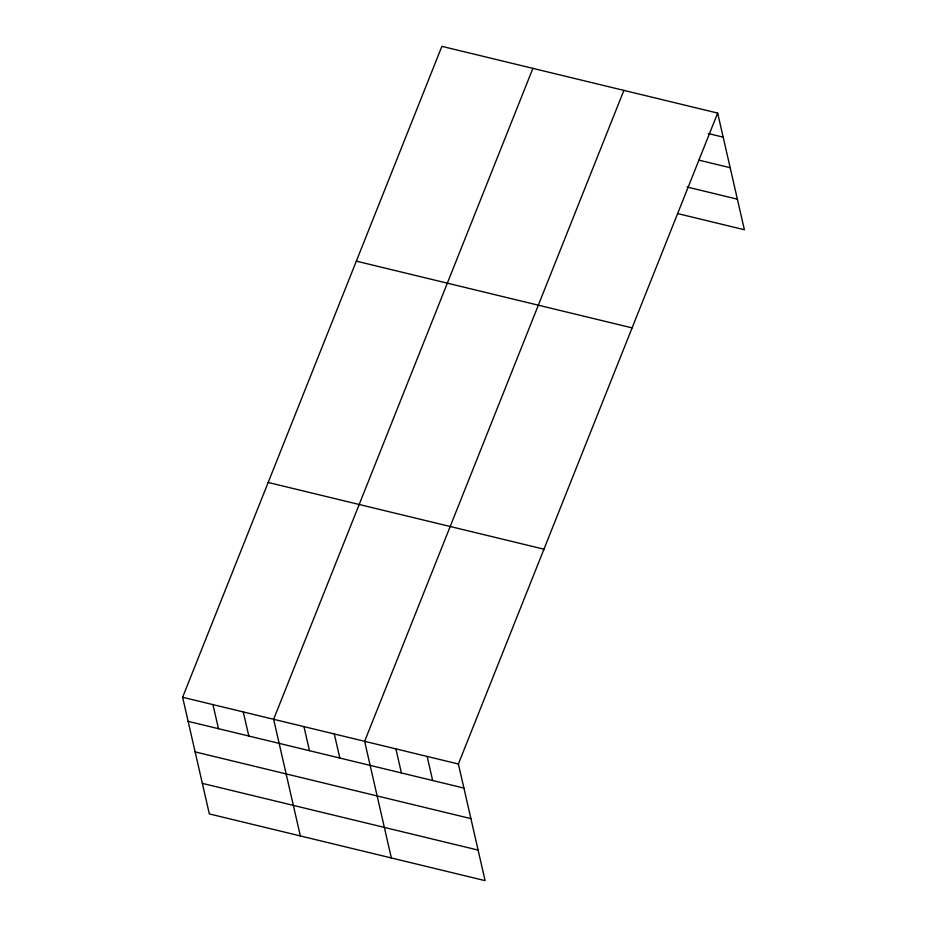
<?xml version="1.0" encoding="UTF-8"?>
<svg xmlns="http://www.w3.org/2000/svg" width="927" height="927" viewBox="0 0 927 927"><rect width="100%" height="100%" fill="white"/><g stroke="black" fill="none" stroke-linecap="round" stroke-linejoin="round"><path stroke-width="1.39" d="M717.66 113.082L458.39 763.999L485.111 880.65L209.34 813.918L182.619 697.266L441.889 46.35L717.66 113.082L744.381 229.734L677.799 213.616M532.898 68.366L273.627 719.294L300.348 835.945M623.894 90.394L364.635 741.31L391.345 857.962M708.228 133.534L723.176 137.15M698.923 160.139L730.175 167.706M687.104 187.011L737.382 199.178M356.327 261.147L632.098 327.88M268.181 482.469L543.952 549.19M182.619 697.266L458.39 763.999M188.135 721.345L463.906 788.077M195.133 751.901L470.904 818.622M202.341 783.373L478.112 850.094M427.138 756.432L432.654 780.511M395.887 748.865L401.403 772.944M334.299 733.964L339.815 758.043M303.963 726.629L309.479 750.708M243.291 711.948L248.807 736.026M212.955 704.613L218.471 728.68"/></g></svg>
